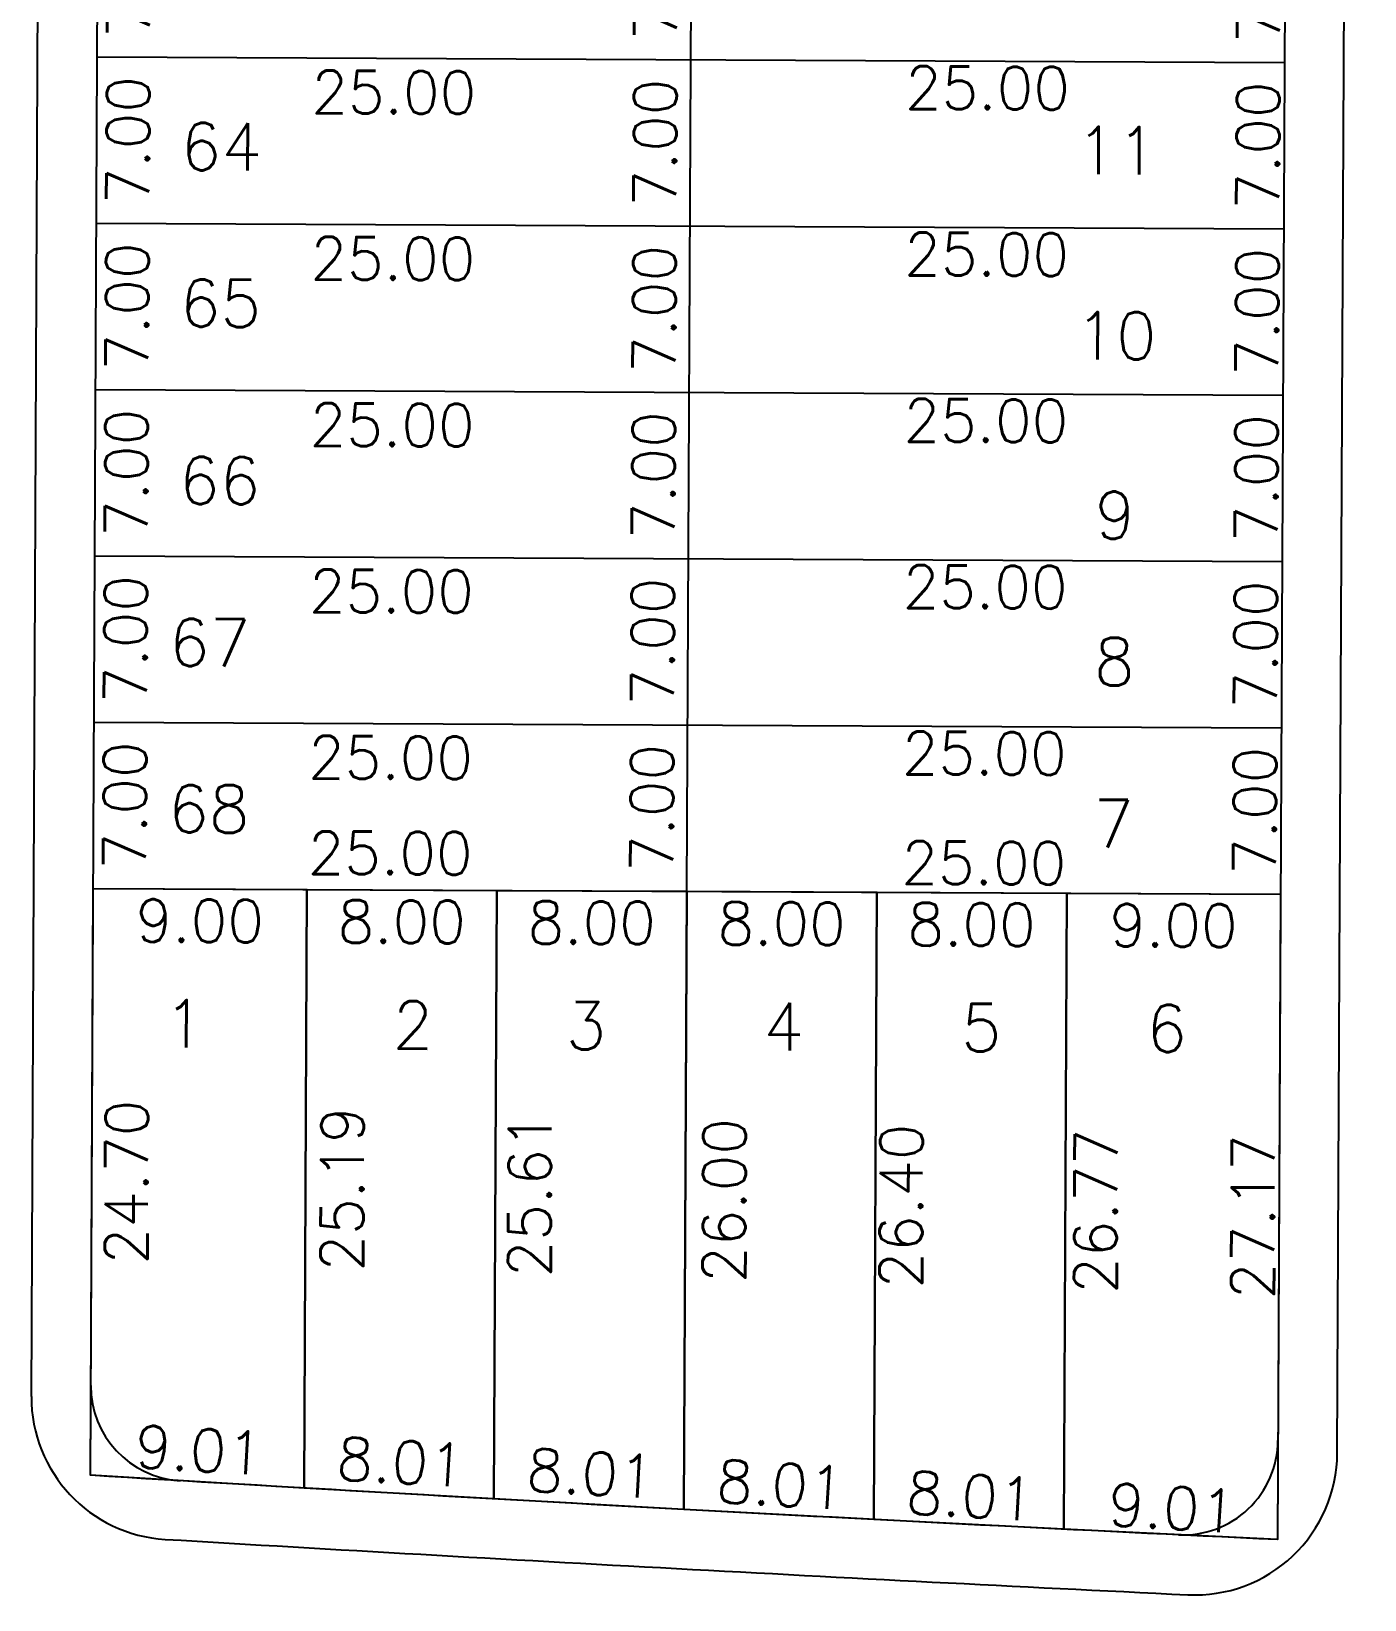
# Model space of a CAD drawing. Header units: millimetres. Extents: x -4430026 to 4783824, y 584 to 9593110.
# Drawn here: x 2677 to 2733.1, y 1701.4 to 1767.4 of the extents above; entities that cross this region are included whole.
import ezdxf
from ezdxf.enums import TextEntityAlignment as Align

# ---------------------------------------------------------------- set-up
doc = ezdxf.new("R2010")
doc.units = ezdxf.units.MM
for name, color, linetype in [('BOUNDARY LOTES', 2, 'Continuous'), ('Calçada', 1, 'Continuous'), ('Cota', 8, 'Continuous'), ('curvas', 4, 'Continuous'), ('Lotes', 2, 'Continuous'), ('Numero de lotes', 5, 'Continuous'), ('QUADRA', 4, 'Continuous')]:
    doc.layers.add(name, color=color, linetype=linetype)
doc.styles.add('arcad1', font='romans.shx')
doc.styles.add('ROMANS', font='romans.shx')
doc.dimstyles.get("Standard").update_dxf_attribs({"dimtxt": 0.18, "dimasz": 0.18, "dimexe": 0.18, "dimexo": 0.0625, "dimgap": 0.09, "dimtad": 0, "dimtih": 1, "dimtoh": 1, "dimdec": 4, "dimzin": 0, "dimdsep": 46, "dimtxsty": 'Standard', "dimcen": 0.09, "dimadec": 0, "dimazin": 0, "dimtfac": 1, "dimtdec": 4, "dimtofl": 0, "dimtmove": 0, "dimatfit": 3, "dimfxl": 1, "dimtolj": 1, "dimtzin": 0, "dimarcsym": 0})

# ---------------------------------------------------------------- blocks, each defined once
blk = doc.blocks.new('*D12632')
at = {"layer": 'DEFPOINTS', "color": 0}
for p in [(2679.605, 1731.324), (2688.605, 1731.282), (2688.582, 1726.343)]:
    blk.add_point(p, dxfattribs=at)
at = {"layer": 'Cota', "color": 41, "insert": (2684.099, 1729.964), "char_height": 1.8, "attachment_point": 5, "rotation": 359.72858, "style": 'ROMANS'}
blk.add_mtext('\\A1;9.00', dxfattribs=at)
blk = doc.blocks.new('*D12633')
at = {"layer": 'DEFPOINTS', "color": 0}
for p in [(2688.605, 1731.282), (2696.605, 1731.244), (2696.582, 1726.305)]:
    blk.add_point(p, dxfattribs=at)
at = {"layer": 'Cota', "color": 41, "insert": (2692.599, 1729.924), "char_height": 1.8, "attachment_point": 5, "rotation": 359.72858, "style": 'ROMANS'}
blk.add_mtext('\\A1;8.00', dxfattribs=at)
blk = doc.blocks.new('*D12634')
at = {"layer": 'DEFPOINTS', "color": 0}
for p in [(2696.605, 1731.244), (2704.605, 1731.206), (2704.582, 1726.267)]:
    blk.add_point(p, dxfattribs=at)
at = {"layer": 'Cota', "color": 41, "insert": (2700.599, 1729.886), "char_height": 1.8, "attachment_point": 5, "rotation": 359.72858, "style": 'ROMANS'}
blk.add_mtext('\\A1;8.00', dxfattribs=at)
blk = doc.blocks.new('*D12635')
at = {"layer": 'DEFPOINTS', "color": 0}
for p in [(2704.605, 1731.206), (2712.605, 1731.168), (2712.581, 1726.229)]:
    blk.add_point(p, dxfattribs=at)
at = {"layer": 'Cota', "color": 41, "insert": (2708.599, 1729.848), "char_height": 1.8, "attachment_point": 5, "rotation": 359.72858, "style": 'ROMANS'}
blk.add_mtext('\\A1;8.00', dxfattribs=at)
blk = doc.blocks.new('*D12636')
at = {"layer": 'DEFPOINTS', "color": 0}
for p in [(2712.605, 1731.168), (2720.605, 1731.13), (2720.581, 1726.191)]:
    blk.add_point(p, dxfattribs=at)
at = {"layer": 'Cota', "color": 41, "insert": (2716.598, 1729.81), "char_height": 1.8, "attachment_point": 5, "rotation": 359.72858, "style": 'ROMANS'}
blk.add_mtext('\\A1;8.00', dxfattribs=at)
blk = doc.blocks.new('*D12637')
at = {"layer": 'DEFPOINTS', "color": 0}
for p in [(2720.605, 1731.13), (2729.605, 1731.087), (2729.581, 1726.149)]:
    blk.add_point(p, dxfattribs=at)
at = {"layer": 'Cota', "color": 41, "insert": (2725.098, 1729.77), "char_height": 1.8, "attachment_point": 5, "rotation": 359.72858, "style": 'ROMANS'}
blk.add_mtext('\\A1;9.00', dxfattribs=at)
blk = doc.blocks.new('*D12638')
at = {"layer": 'DEFPOINTS', "color": 0}
for p in [(2679.488, 1706.629), (2688.486, 1706.094), (2688.351, 1703.836)]:
    blk.add_point(p, dxfattribs=at)
at = {"layer": 'Cota', "color": 41, "insert": (2684.067, 1707.698), "char_height": 1.8, "attachment_point": 5, "rotation": 356.59348, "style": 'ROMANS'}
blk.add_mtext('\\A1;9.01', dxfattribs=at)
blk = doc.blocks.new('*D12639')
at = {"layer": 'DEFPOINTS', "color": 0}
for p in [(2688.486, 1706.094), (2696.484, 1705.636), (2696.348, 1703.36)]:
    blk.add_point(p, dxfattribs=at)
at = {"layer": 'Cota', "color": 41, "insert": (2692.564, 1707.192), "char_height": 1.8, "attachment_point": 5, "rotation": 356.59348, "style": 'ROMANS'}
blk.add_mtext('\\A1;8.01', dxfattribs=at)
blk = doc.blocks.new('*D12640')
at = {"layer": 'DEFPOINTS', "color": 0}
for p in [(2696.484, 1705.636), (2704.482, 1705.194), (2704.344, 1702.884)]:
    blk.add_point(p, dxfattribs=at)
at = {"layer": 'Cota', "color": 41, "insert": (2700.56, 1706.716), "char_height": 1.8, "attachment_point": 5, "rotation": 356.59348, "style": 'ROMANS'}
blk.add_mtext('\\A1;8.01', dxfattribs=at)
blk = doc.blocks.new('*D12641')
at = {"layer": 'DEFPOINTS', "color": 0}
for p in [(2704.482, 1705.194), (2712.48, 1704.769), (2712.339, 1702.409)]:
    blk.add_point(p, dxfattribs=at)
at = {"layer": 'Cota', "color": 41, "insert": (2708.556, 1706.24), "char_height": 1.8, "attachment_point": 5, "rotation": 356.59348, "style": 'ROMANS'}
blk.add_mtext('\\A1;8.01', dxfattribs=at)
blk = doc.blocks.new('*D12642')
at = {"layer": 'DEFPOINTS', "color": 0}
for p in [(2712.48, 1704.769), (2720.478, 1704.361), (2720.333, 1701.933)]:
    blk.add_point(p, dxfattribs=at)
at = {"layer": 'Cota', "color": 41, "insert": (2716.55, 1705.764), "char_height": 1.8, "attachment_point": 5, "rotation": 356.59348, "style": 'ROMANS'}
blk.add_mtext('\\A1;8.01', dxfattribs=at)
blk = doc.blocks.new('*D12643')
at = {"layer": 'DEFPOINTS', "color": 0}
for p in [(2720.478, 1704.361), (2729.476, 1703.923), (2729.326, 1701.397)]:
    blk.add_point(p, dxfattribs=at)
at = {"layer": 'Cota', "color": 41, "insert": (2725.043, 1705.259), "char_height": 1.8, "attachment_point": 5, "rotation": 356.59348, "style": 'ROMANS'}
blk.add_mtext('\\A1;9.01', dxfattribs=at)
blk = doc.blocks.new('*D12644')
at = {"layer": 'DEFPOINTS', "color": 0}
for p in [(2679.605, 1731.324), (2684.665, 1731.3), (2679.488, 1706.629)]:
    blk.add_point(p, dxfattribs=at)
at = {"layer": 'Cota', "color": 41, "insert": (2681.007, 1718.97), "char_height": 1.8, "attachment_point": 5, "rotation": 89.72858, "style": 'ROMANS'}
blk.add_mtext('\\A1;24.70', dxfattribs=at)
blk = doc.blocks.new('*D12645')
at = {"layer": 'DEFPOINTS', "color": 0}
for p in [(2688.605, 1731.282), (2688.486, 1706.094), (2693.633, 1706.069)]:
    blk.add_point(p, dxfattribs=at)
at = {"layer": 'Cota', "color": 41, "insert": (2690.093, 1718.68), "char_height": 1.8, "attachment_point": 5, "rotation": 89.72858, "style": 'ROMANS'}
blk.add_mtext('\\A1;25.19', dxfattribs=at)
blk = doc.blocks.new('*D12646')
at = {"layer": 'DEFPOINTS', "color": 0}
for p in [(2696.605, 1731.244), (2696.484, 1705.636), (2701.527, 1705.612)]:
    blk.add_point(p, dxfattribs=at)
at = {"layer": 'Cota', "color": 41, "insert": (2697.988, 1718.433), "char_height": 1.8, "attachment_point": 5, "rotation": 89.72858, "style": 'ROMANS'}
blk.add_mtext('\\A1;25.61', dxfattribs=at)
blk = doc.blocks.new('*D12647')
at = {"layer": 'DEFPOINTS', "color": 0}
for p in [(2704.405, 1731.207), (2709.842, 1731.181), (2704.281, 1705.205)]:
    blk.add_point(p, dxfattribs=at)
at = {"layer": 'Cota', "color": 41, "insert": (2706.18, 1718.197), "char_height": 1.8, "attachment_point": 5, "rotation": 89.72858, "style": 'ROMANS'}
blk.add_mtext('\\A1;26.00', dxfattribs=at)
blk = doc.blocks.new('*D12648')
at = {"layer": 'DEFPOINTS', "color": 0}
for p in [(2712.605, 1731.168), (2712.48, 1704.769), (2717.166, 1704.747)]:
    blk.add_point(p, dxfattribs=at)
at = {"layer": 'Cota', "color": 41, "insert": (2713.628, 1717.963), "char_height": 1.8, "attachment_point": 5, "rotation": 89.72858, "style": 'ROMANS'}
blk.add_mtext('\\A1;26.40', dxfattribs=at)
blk = doc.blocks.new('*D12649')
at = {"layer": 'DEFPOINTS', "color": 0}
for p in [(2720.605, 1731.13), (2720.478, 1704.361), (2725.357, 1704.338)]:
    blk.add_point(p, dxfattribs=at)
at = {"layer": 'Cota', "color": 41, "insert": (2721.821, 1717.74), "char_height": 1.8, "attachment_point": 5, "rotation": 89.72858, "style": 'ROMANS'}
blk.add_mtext('\\A1;26.77', dxfattribs=at)
blk = doc.blocks.new('*D12650')
at = {"layer": 'DEFPOINTS', "color": 0}
for p in [(2729.605, 1731.087), (2729.476, 1703.923), (2731.976, 1703.911)]:
    blk.add_point(p, dxfattribs=at)
at = {"layer": 'Cota', "color": 41, "insert": (2728.44, 1717.51), "char_height": 1.8, "attachment_point": 5, "rotation": 89.72858, "style": 'ROMANS'}
blk.add_mtext('\\A1;27.17', dxfattribs=at)
blk = doc.blocks.new('*D12652')
at = {"layer": 'DEFPOINTS', "color": 0}
for p in [(2679.638, 1738.324), (2704.638, 1738.206), (2704.614, 1733.175)]:
    blk.add_point(p, dxfattribs=at)
at = {"layer": 'Cota', "color": 41, "insert": (2692.131, 1736.834), "char_height": 1.8, "attachment_point": 5, "rotation": 359.72858, "style": 'ROMANS'}
blk.add_mtext('\\A1;25.00', dxfattribs=at)
blk = doc.blocks.new('*D12653')
at = {"layer": 'DEFPOINTS', "color": 0}
for p in [(2704.638, 1738.206), (2729.638, 1738.087), (2704.616, 1733.473)]:
    blk.add_point(p, dxfattribs=at)
at = {"layer": 'Cota', "color": 41, "insert": (2717.133, 1737.014), "char_height": 1.8, "attachment_point": 5, "rotation": 359.72858, "style": 'ROMANS'}
blk.add_mtext('\\A1;25.00', dxfattribs=at)
blk = doc.blocks.new('*D12654')
at = {"layer": 'DEFPOINTS', "color": 0}
for p in [(2679.605, 1731.324), (2704.605, 1731.206), (2679.595, 1729.275)]:
    blk.add_point(p, dxfattribs=at)
at = {"layer": 'Cota', "color": 41, "insert": (2692.112, 1732.816), "char_height": 1.8, "attachment_point": 5, "rotation": 359.72858, "style": 'ROMANS'}
blk.add_mtext('\\A1;25.00', dxfattribs=at)
blk = doc.blocks.new('*D12655')
at = {"layer": 'DEFPOINTS', "color": 0}
for p in [(2704.605, 1731.206), (2729.605, 1731.087), (2729.594, 1728.74)]:
    blk.add_point(p, dxfattribs=at)
at = {"layer": 'Cota', "color": 41, "insert": (2717.111, 1732.399), "char_height": 1.8, "attachment_point": 5, "rotation": 359.72858, "style": 'ROMANS'}
blk.add_mtext('\\A1;25.00', dxfattribs=at)
blk = doc.blocks.new('*D12656')
at = {"layer": 'DEFPOINTS', "color": 0}
for p in [(2679.638, 1738.324), (2684.555, 1738.301), (2679.605, 1731.324)]:
    blk.add_point(p, dxfattribs=at)
at = {"layer": 'Cota', "color": 41, "insert": (2680.938, 1734.818), "char_height": 1.8, "attachment_point": 5, "rotation": 89.72858, "style": 'ROMANS'}
blk.add_mtext('\\A1;7.00', dxfattribs=at)
blk = doc.blocks.new('*D12657')
at = {"layer": 'DEFPOINTS', "color": 0}
for p in [(2700.942, 1738.223), (2700.909, 1731.223), (2706.719, 1731.196)]:
    blk.add_point(p, dxfattribs=at)
at = {"layer": 'Cota', "color": 41, "insert": (2703.135, 1734.713), "char_height": 1.8, "attachment_point": 5, "rotation": 89.72858, "style": 'ROMANS'}
blk.add_mtext('\\A1;7.00', dxfattribs=at)
blk = doc.blocks.new('*D12658')
at = {"layer": 'DEFPOINTS', "color": 0}
for p in [(2727.311, 1738.098), (2727.277, 1731.098), (2732.105, 1731.075)]:
    blk.add_point(p, dxfattribs=at)
at = {"layer": 'Cota', "color": 41, "insert": (2728.521, 1734.592), "char_height": 1.8, "attachment_point": 5, "rotation": 89.72858, "style": 'ROMANS'}
blk.add_mtext('\\A1;7.00', dxfattribs=at)
blk = doc.blocks.new('*D12659')
at = {"layer": 'DEFPOINTS', "color": 0}
for p in [(2679.672, 1745.324), (2704.671, 1745.206), (2704.647, 1740.175)]:
    blk.add_point(p, dxfattribs=at)
at = {"layer": 'Cota', "color": 41, "insert": (2692.165, 1743.834), "char_height": 1.8, "attachment_point": 5, "rotation": 359.72858, "style": 'ROMANS'}
blk.add_mtext('\\A1;25.00', dxfattribs=at)
blk = doc.blocks.new('*D12660')
at = {"layer": 'DEFPOINTS', "color": 0}
for p in [(2704.671, 1745.206), (2729.671, 1745.087), (2704.649, 1740.473)]:
    blk.add_point(p, dxfattribs=at)
at = {"layer": 'Cota', "color": 41, "insert": (2717.166, 1744.014), "char_height": 1.8, "attachment_point": 5, "rotation": 359.72858, "style": 'ROMANS'}
blk.add_mtext('\\A1;25.00', dxfattribs=at)
blk = doc.blocks.new('*D12661')
at = {"layer": 'DEFPOINTS', "color": 0}
for p in [(2679.672, 1745.324), (2684.588, 1745.301), (2679.638, 1738.324)]:
    blk.add_point(p, dxfattribs=at)
at = {"layer": 'Cota', "color": 41, "insert": (2680.971, 1741.818), "char_height": 1.8, "attachment_point": 5, "rotation": 89.72858, "style": 'ROMANS'}
blk.add_mtext('\\A1;7.00', dxfattribs=at)
blk = doc.blocks.new('*D12662')
at = {"layer": 'DEFPOINTS', "color": 0}
for p in [(2700.975, 1745.223), (2700.942, 1738.223), (2706.752, 1738.196)]:
    blk.add_point(p, dxfattribs=at)
at = {"layer": 'Cota', "color": 41, "insert": (2703.169, 1741.713), "char_height": 1.8, "attachment_point": 5, "rotation": 89.72858, "style": 'ROMANS'}
blk.add_mtext('\\A1;7.00', dxfattribs=at)
blk = doc.blocks.new('*D12663')
at = {"layer": 'DEFPOINTS', "color": 0}
for p in [(2727.344, 1745.098), (2727.311, 1738.098), (2732.138, 1738.075)]:
    blk.add_point(p, dxfattribs=at)
at = {"layer": 'Cota', "color": 41, "insert": (2728.554, 1741.592), "char_height": 1.8, "attachment_point": 5, "rotation": 89.72858, "style": 'ROMANS'}
blk.add_mtext('\\A1;7.00', dxfattribs=at)
blk = doc.blocks.new('*D12664')
at = {"layer": 'DEFPOINTS', "color": 0}
for p in [(2679.705, 1752.324), (2704.704, 1752.206), (2704.681, 1747.175)]:
    blk.add_point(p, dxfattribs=at)
at = {"layer": 'Cota', "color": 41, "insert": (2692.198, 1750.834), "char_height": 1.8, "attachment_point": 5, "rotation": 359.72858, "style": 'ROMANS'}
blk.add_mtext('\\A1;25.00', dxfattribs=at)
blk = doc.blocks.new('*D12665')
at = {"layer": 'DEFPOINTS', "color": 0}
for p in [(2704.704, 1752.206), (2729.704, 1752.087), (2704.682, 1747.473)]:
    blk.add_point(p, dxfattribs=at)
at = {"layer": 'Cota', "color": 41, "insert": (2717.199, 1751.013), "char_height": 1.8, "attachment_point": 5, "rotation": 359.72858, "style": 'ROMANS'}
blk.add_mtext('\\A1;25.00', dxfattribs=at)
blk = doc.blocks.new('*D12666')
at = {"layer": 'DEFPOINTS', "color": 0}
for p in [(2679.705, 1752.324), (2684.621, 1752.301), (2679.672, 1745.324)]:
    blk.add_point(p, dxfattribs=at)
at = {"layer": 'Cota', "color": 41, "insert": (2681.005, 1748.818), "char_height": 1.8, "attachment_point": 5, "rotation": 89.72858, "style": 'ROMANS'}
blk.add_mtext('\\A1;7.00', dxfattribs=at)
blk = doc.blocks.new('*D12667')
at = {"layer": 'DEFPOINTS', "color": 0}
for p in [(2701.008, 1752.223), (2700.975, 1745.223), (2706.785, 1745.196)]:
    blk.add_point(p, dxfattribs=at)
at = {"layer": 'Cota', "color": 41, "insert": (2703.202, 1748.713), "char_height": 1.8, "attachment_point": 5, "rotation": 89.72858, "style": 'ROMANS'}
blk.add_mtext('\\A1;7.00', dxfattribs=at)
blk = doc.blocks.new('*D12668')
at = {"layer": 'DEFPOINTS', "color": 0}
for p in [(2727.377, 1752.098), (2727.344, 1745.098), (2732.171, 1745.075)]:
    blk.add_point(p, dxfattribs=at)
at = {"layer": 'Cota', "color": 41, "insert": (2728.588, 1748.592), "char_height": 1.8, "attachment_point": 5, "rotation": 89.72858, "style": 'ROMANS'}
blk.add_mtext('\\A1;7.00', dxfattribs=at)
blk = doc.blocks.new('*D12669')
at = {"layer": 'DEFPOINTS', "color": 0}
for p in [(2679.738, 1759.324), (2704.738, 1759.205), (2704.714, 1754.175)]:
    blk.add_point(p, dxfattribs=at)
at = {"layer": 'Cota', "color": 41, "insert": (2692.231, 1757.834), "char_height": 1.8, "attachment_point": 5, "rotation": 359.72858, "style": 'ROMANS'}
blk.add_mtext('\\A1;25.00', dxfattribs=at)
blk = doc.blocks.new('*D12670')
at = {"layer": 'DEFPOINTS', "color": 0}
for p in [(2704.738, 1759.205), (2729.737, 1759.087), (2704.715, 1754.473)]:
    blk.add_point(p, dxfattribs=at)
at = {"layer": 'Cota', "color": 41, "insert": (2717.232, 1758.013), "char_height": 1.8, "attachment_point": 5, "rotation": 359.72858, "style": 'ROMANS'}
blk.add_mtext('\\A1;25.00', dxfattribs=at)
blk = doc.blocks.new('*D12671')
at = {"layer": 'DEFPOINTS', "color": 0}
for p in [(2679.738, 1759.324), (2684.654, 1759.301), (2679.705, 1752.324)]:
    blk.add_point(p, dxfattribs=at)
at = {"layer": 'Cota', "color": 41, "insert": (2681.038, 1755.818), "char_height": 1.8, "attachment_point": 5, "rotation": 89.72858, "style": 'ROMANS'}
blk.add_mtext('\\A1;7.00', dxfattribs=at)
blk = doc.blocks.new('*D12672')
at = {"layer": 'DEFPOINTS', "color": 0}
for p in [(2701.041, 1759.223), (2701.008, 1752.223), (2706.818, 1752.195)]:
    blk.add_point(p, dxfattribs=at)
at = {"layer": 'Cota', "color": 41, "insert": (2703.235, 1755.713), "char_height": 1.8, "attachment_point": 5, "rotation": 89.72858, "style": 'ROMANS'}
blk.add_mtext('\\A1;7.00', dxfattribs=at)
blk = doc.blocks.new('*D12673')
at = {"layer": 'DEFPOINTS', "color": 0}
for p in [(2727.41, 1759.098), (2727.377, 1752.098), (2732.204, 1752.075)]:
    blk.add_point(p, dxfattribs=at)
at = {"layer": 'Cota', "color": 41, "insert": (2728.621, 1755.592), "char_height": 1.8, "attachment_point": 5, "rotation": 89.72858, "style": 'ROMANS'}
blk.add_mtext('\\A1;7.00', dxfattribs=at)
blk = doc.blocks.new('*D12674')
at = {"layer": 'DEFPOINTS', "color": 0}
for p in [(2679.771, 1766.324), (2704.771, 1766.205), (2704.747, 1761.175)]:
    blk.add_point(p, dxfattribs=at)
at = {"layer": 'Cota', "color": 41, "insert": (2692.264, 1764.834), "char_height": 1.8, "attachment_point": 5, "rotation": 359.72858, "style": 'ROMANS'}
blk.add_mtext('\\A1;25.00', dxfattribs=at)
blk = doc.blocks.new('*D12675')
at = {"layer": 'DEFPOINTS', "color": 0}
for p in [(2704.771, 1766.205), (2729.77, 1766.087), (2704.748, 1761.473)]:
    blk.add_point(p, dxfattribs=at)
at = {"layer": 'Cota', "color": 41, "insert": (2717.265, 1765.013), "char_height": 1.8, "attachment_point": 5, "rotation": 359.72858, "style": 'ROMANS'}
blk.add_mtext('\\A1;25.00', dxfattribs=at)
blk = doc.blocks.new('*D12676')
at = {"layer": 'DEFPOINTS', "color": 0}
for p in [(2679.771, 1766.324), (2684.687, 1766.3), (2679.738, 1759.324)]:
    blk.add_point(p, dxfattribs=at)
at = {"layer": 'Cota', "color": 41, "insert": (2681.071, 1762.818), "char_height": 1.8, "attachment_point": 5, "rotation": 89.72858, "style": 'ROMANS'}
blk.add_mtext('\\A1;7.00', dxfattribs=at)
blk = doc.blocks.new('*D12677')
at = {"layer": 'DEFPOINTS', "color": 0}
for p in [(2701.075, 1766.223), (2701.041, 1759.223), (2706.852, 1759.195)]:
    blk.add_point(p, dxfattribs=at)
at = {"layer": 'Cota', "color": 41, "insert": (2703.268, 1762.712), "char_height": 1.8, "attachment_point": 5, "rotation": 89.72858, "style": 'ROMANS'}
blk.add_mtext('\\A1;7.00', dxfattribs=at)
blk = doc.blocks.new('*D12678')
at = {"layer": 'DEFPOINTS', "color": 0}
for p in [(2727.443, 1766.098), (2727.41, 1759.098), (2732.237, 1759.075)]:
    blk.add_point(p, dxfattribs=at)
at = {"layer": 'Cota', "color": 41, "insert": (2728.654, 1762.592), "char_height": 1.8, "attachment_point": 5, "rotation": 89.72858, "style": 'ROMANS'}
blk.add_mtext('\\A1;7.00', dxfattribs=at)
blk = doc.blocks.new('*D12681')
at = {"layer": 'DEFPOINTS', "color": 0}
for p in [(2679.804, 1773.324), (2684.721, 1773.3), (2679.771, 1766.324)]:
    blk.add_point(p, dxfattribs=at)
at = {"layer": 'Cota', "color": 41, "insert": (2681.104, 1769.817), "char_height": 1.8, "attachment_point": 5, "rotation": 89.72858, "style": 'ROMANS'}
blk.add_mtext('\\A1;7.00', dxfattribs=at)
blk = doc.blocks.new('*D12682')
at = {"layer": 'DEFPOINTS', "color": 0}
for p in [(2701.108, 1773.223), (2701.075, 1766.223), (2706.885, 1766.195)]:
    blk.add_point(p, dxfattribs=at)
at = {"layer": 'Cota', "color": 41, "insert": (2703.301, 1769.712), "char_height": 1.8, "attachment_point": 5, "rotation": 89.72858, "style": 'ROMANS'}
blk.add_mtext('\\A1;7.00', dxfattribs=at)
blk = doc.blocks.new('*D12683')
at = {"layer": 'DEFPOINTS', "color": 0}
for p in [(2727.476, 1773.098), (2727.443, 1766.098), (2732.27, 1766.075)]:
    blk.add_point(p, dxfattribs=at)
at = {"layer": 'Cota', "color": 41, "insert": (2728.687, 1769.592), "char_height": 1.8, "attachment_point": 5, "rotation": 89.72858, "style": 'ROMANS'}
blk.add_mtext('\\A1;7.00', dxfattribs=at)

msp = doc.modelspace()

# ---------------------------------------------------------------- linework, layer by layer
at = {"layer": 'BOUNDARY LOTES', "elevation": 2.439}
for points in [[(2679.488, 1706.629), (2679.605, 1731.324), (2688.605, 1731.282), (2688.486, 1706.094), (2679.488, 1706.629)], [(2688.486, 1706.094), (2688.605, 1731.282), (2696.605, 1731.244), (2696.484, 1705.636), (2688.486, 1706.094)], [(2696.484, 1705.636), (2696.605, 1731.244), (2704.605, 1731.206), (2704.478, 1705.194), (2696.484, 1705.636)], [(2704.482, 1705.194), (2704.605, 1731.206), (2712.605, 1731.168), (2712.48, 1704.769), (2704.478, 1705.194)], [(2712.48, 1704.769), (2712.605, 1731.168), (2720.605, 1731.13), (2720.478, 1704.361), (2712.48, 1704.769)], [(2720.478, 1704.361), (2720.605, 1731.13), (2729.605, 1731.087), (2729.476, 1703.923), (2720.478, 1704.361)]]:
    msp.add_lwpolyline(points, dxfattribs=at)
at = {"layer": 'Calçada'}
for p, q in [((2731.993, 1707.566, 2.439), (2733.147, 1951.038, 2.439)), ((2677.004, 1709.952, 2.439), (2678.143, 1950.323, 2.439)), ((2683.676, 1703.873, 2.439), (2683.676, 1703.873, 2.439))]:
    msp.add_line(p, q, dxfattribs=at)
for centre, radius, start, end in [((2683.004, 1709.924, 2.439), 6, 179.72858, 266.57562), ((2725.993, 1707.594, 2.439), 6, 267.22029, 359.72858), ((2911.555, 5529.424, 2.439), 3832.332, 266.575617, 267.220292)]:
    msp.add_arc(centre, radius, start, end, dxfattribs=at)
at = {"layer": 'curvas'}
for centre, start, end in [((2683.506, 1710.395, 2.439), 179.72858, 266.5827), ((2725.496, 1708.119, 2.439), 267.21247, 359.72858)]:
    msp.add_arc(centre, 4, start, end, dxfattribs=at)
at = {"layer": 'Lotes'}
for p, q in [((2704.482, 1705.194, 2.439), (2705.661, 1954.181, 2.439)), ((2679.771, 1766.324, 2.439), (2729.77, 1766.087, 2.439)), ((2679.738, 1759.324, 2.439), (2729.737, 1759.087, 2.439)), ((2679.705, 1752.324, 2.439), (2729.704, 1752.087, 2.439)), ((2679.672, 1745.324, 2.439), (2729.671, 1745.087, 2.439)), ((2679.672, 1745.324, 2.439), (2729.671, 1745.087, 2.439)), ((2679.638, 1738.324, 2.439), (2729.638, 1738.087, 2.439)), ((2679.638, 1738.324, 2.439), (2729.638, 1738.087, 2.439)), ((2679.605, 1731.324, 2.439), (2729.605, 1731.087, 2.439)), ((2679.605, 1731.324, 2.439), (2729.605, 1731.087, 2.439)), ((2688.486, 1706.094, 2.439), (2688.605, 1731.282, 2.439)), ((2696.484, 1705.636, 2.439), (2696.605, 1731.244, 2.439)), ((2712.48, 1704.769, 2.439), (2712.605, 1731.168, 2.439)), ((2720.478, 1704.361, 2.439), (2720.605, 1731.13, 2.439))]:
    msp.add_line(p, q, dxfattribs=at)
at = {"layer": 'QUADRA'}
msp.add_line((2683.824, 1706.369, 2.439), (2683.824, 1706.369, 2.439), dxfattribs=at)
at = {"layer": 'QUADRA', "elevation": 2.439}
msp.add_lwpolyline([(2680.659, 1953.732), (2730.664, 1954.63), (2729.476, 1703.923, -0.003268), (2679.488, 1706.629), (2680.659, 1953.732)], format="xyb", close=True, dxfattribs=at)

# ---------------------------------------------------------------- texts
at = {"layer": 'Numero de lotes', "style": 'arcad1'}
for s, p in [('64', (2685.002, 1762.544, 2.439)), ('11', (2722.71, 1762.377, 2.439)), ('65', (2684.971, 1755.953, 2.439)), ('10', (2722.673, 1754.588, 2.439)), ('66', (2684.936, 1748.489, 2.439)), ('9', (2722.637, 1747.036, 2.439)), ('67', (2684.511, 1741.672, 2.439)), ('8', (2722.608, 1740.87, 2.439)), ('68', (2684.478, 1734.672, 2.439)), ('7', (2722.575, 1734.055, 2.439)), ('1', (2683.448, 1725.628, 2.439)), ('2', (2693.074, 1725.582, 2.439)), ('3', (2700.359, 1725.548, 2.439)), ('4', (2708.685, 1725.508, 2.439)), ('5', (2717.009, 1725.469, 2.439)), ('6', (2724.814, 1725.432, 2.439))]:
    msp.add_text(s, height=2, rotation=359.72858, dxfattribs=at).set_placement(p, align=Align.MIDDLE_CENTER)

# ---------------------------------------------------------------- dimensions: what is measured, and where the dimension line sits
at = {"layer": 'Cota'}
for p1, p2, distance, picture, middle in [((2679.771, 1766.324, 2.439), (2679.804, 1773.324, 2.439), -4.916, '*D12681', (2681.104, 1769.817, 2.439)), ((2701.108, 1773.223, 2.439), (2701.075, 1766.223, 2.439), 5.81, '*D12682', (2703.301, 1769.712, 2.439)), ((2727.476, 1773.098, 2.439), (2727.443, 1766.098, 2.439), 4.827, '*D12683', (2728.687, 1769.592, 2.439)), ((2679.738, 1759.324, 2.439), (2679.771, 1766.324, 2.439), -4.916, '*D12676', (2681.071, 1762.818, 2.439)), ((2679.771, 1766.324, 2.439), (2704.771, 1766.205, 2.439), -5.031, '*D12674', (2692.264, 1764.834, 2.439)), ((2701.075, 1766.223, 2.439), (2701.041, 1759.223, 2.439), 5.81, '*D12677', (2703.268, 1762.712, 2.439)), ((2729.77, 1766.087, 2.439), (2704.771, 1766.205, 2.439), 4.733, '*D12675', (2717.265, 1765.013, 2.439)), ((2727.443, 1766.098, 2.439), (2727.41, 1759.098, 2.439), 4.827, '*D12678', (2728.654, 1762.592, 2.439)), ((2679.705, 1752.324, 2.439), (2679.738, 1759.324, 2.439), -4.916, '*D12671', (2681.038, 1755.818, 2.439)), ((2679.738, 1759.324, 2.439), (2704.738, 1759.205, 2.439), -5.031, '*D12669', (2692.231, 1757.834, 2.439)), ((2701.041, 1759.223, 2.439), (2701.008, 1752.223, 2.439), 5.81, '*D12672', (2703.235, 1755.713, 2.439)), ((2729.737, 1759.087, 2.439), (2704.738, 1759.205, 2.439), 4.733, '*D12670', (2717.232, 1758.013, 2.439)), ((2727.41, 1759.098, 2.439), (2727.377, 1752.098, 2.439), 4.827, '*D12673', (2728.621, 1755.592, 2.439)), ((2679.672, 1745.324, 2.439), (2679.705, 1752.324, 2.439), -4.916, '*D12666', (2681.005, 1748.818, 2.439)), ((2679.705, 1752.324, 2.439), (2704.704, 1752.206, 2.439), -5.031, '*D12664', (2692.198, 1750.834, 2.439)), ((2701.008, 1752.223, 2.439), (2700.975, 1745.223, 2.439), 5.81, '*D12667', (2703.202, 1748.713, 2.439)), ((2729.704, 1752.087, 2.439), (2704.704, 1752.206, 2.439), 4.733, '*D12665', (2717.199, 1751.013, 2.439)), ((2727.377, 1752.098, 2.439), (2727.344, 1745.098, 2.439), 4.827, '*D12668', (2728.588, 1748.592, 2.439)), ((2679.638, 1738.324, 2.439), (2679.672, 1745.324, 2.439), -4.916, '*D12661', (2680.971, 1741.818, 2.439)), ((2679.672, 1745.324, 2.439), (2704.671, 1745.206, 2.439), -5.031, '*D12659', (2692.165, 1743.834, 2.439)), ((2700.975, 1745.223, 2.439), (2700.942, 1738.223, 2.439), 5.81, '*D12662', (2703.169, 1741.713, 2.439)), ((2729.671, 1745.087, 2.439), (2704.671, 1745.206, 2.439), 4.733, '*D12660', (2717.166, 1744.014, 2.439)), ((2727.344, 1745.098, 2.439), (2727.311, 1738.098, 2.439), 4.827, '*D12663', (2728.554, 1741.592, 2.439)), ((2679.605, 1731.324, 2.439), (2679.638, 1738.324, 2.439), -4.916, '*D12656', (2680.938, 1734.818, 2.439)), ((2679.638, 1738.324, 2.439), (2704.638, 1738.206, 2.439), -5.031, '*D12652', (2692.131, 1736.834, 2.439)), ((2700.942, 1738.223, 2.439), (2700.909, 1731.223, 2.439), 5.81, '*D12657', (2703.135, 1734.713, 2.439)), ((2729.638, 1738.087, 2.439), (2704.638, 1738.206, 2.439), 4.733, '*D12653', (2717.133, 1737.014, 2.439)), ((2727.311, 1738.098, 2.439), (2727.277, 1731.098, 2.439), 4.827, '*D12658', (2728.521, 1734.592, 2.439)), ((2704.605, 1731.206, 2.439), (2679.605, 1731.324, 2.439), 2.049, '*D12654', (2692.112, 1732.816, 2.439)), ((2704.605, 1731.206, 2.439), (2729.605, 1731.087, 2.439), -2.347, '*D12655', (2717.111, 1732.399, 2.439)), ((2679.488, 1706.629, 2.439), (2679.605, 1731.324, 2.439), -5.06, '*D12644', (2681.007, 1718.97, 2.439)), ((2679.605, 1731.324, 2.439), (2688.605, 1731.282, 2.439), -4.939, '*D12632', (2684.099, 1729.964, 2.439)), ((2688.605, 1731.282, 2.439), (2688.486, 1706.094, 2.439), 5.148, '*D12645', (2690.093, 1718.68, 2.439)), ((2696.605, 1731.244, 2.439), (2696.484, 1705.636, 2.439), 5.043, '*D12646', (2697.988, 1718.433, 2.439)), ((2704.281, 1705.205, 2.439), (2704.405, 1731.207, 2.439), -5.437, '*D12647', (2706.18, 1718.197, 2.439)), ((2712.605, 1731.168, 2.439), (2712.48, 1704.769, 2.439), 4.686, '*D12648', (2713.628, 1717.963, 2.439)), ((2720.605, 1731.13, 2.439), (2720.478, 1704.361, 2.439), 4.88, '*D12649', (2721.821, 1717.74, 2.439)), ((2729.6046, 1731.0873, 2.4392), (2729.476, 1703.9226, 2.4392), 2.5, '*D12650', (2728.4403, 1717.5102, 2.4392)), ((2679.488, 1706.629, 2.439), (2688.486, 1706.094, 2.439), -2.261, '*D12638', (2684.067, 1707.698, 2.439))]:
    dim = msp.add_aligned_dim(p1=p1, p2=p2, distance=distance, dimstyle='Standard', override={"dimtxt": 1.8, "dimexo": 0.063, "dimgap": 0, "dimtih": 0, "dimtoh": 0, "dimdec": 2, "dimzin": 4, "dimtxsty": 'ROMANS', "dimse1": 1, "dimse2": 1, "dimsd1": 1, "dimsd2": 1, "dimclrt": 41, "dimtfac": 1.2, "dimtdec": 2, "dimtix": 1, "dimtofl": 1, "dimtmove": 2, "dimfxl": 0.18, "dimfxlon": 1, "dimtvp": 2, "dimtzin": 4}, dxfattribs=at)
    dim.commit()
    dim.dimension.update_dxf_attribs({"geometry": picture, "text_midpoint": middle})
for base, p1, p2, angle, picture, middle in [((2696.582, 1726.305, 2.439), (2688.605, 1731.282, 2.439), (2696.605, 1731.244, 2.439), 179.72858, '*D12633', (2692.599, 1729.924, 2.439)), ((2704.582, 1726.267, 2.439), (2696.605, 1731.244, 2.439), (2704.605, 1731.206, 2.439), 179.72858, '*D12634', (2700.599, 1729.886, 2.439)), ((2712.581, 1726.229, 2.439), (2704.605, 1731.206, 2.439), (2712.605, 1731.168, 2.439), 179.72858, '*D12635', (2708.599, 1729.848, 2.439)), ((2720.581, 1726.191, 2.439), (2712.605, 1731.168, 2.439), (2720.605, 1731.13, 2.439), 179.72858, '*D12636', (2716.598, 1729.81, 2.439)), ((2729.581, 1726.149, 2.439), (2720.605, 1731.13, 2.439), (2729.605, 1731.087, 2.439), 179.72858, '*D12637', (2725.098, 1729.77, 2.439)), ((2696.348, 1703.36, 2.439), (2688.486, 1706.094, 2.439), (2696.484, 1705.636, 2.439), 176.59348, '*D12639', (2692.564, 1707.192, 2.439)), ((2704.344, 1702.884, 2.439), (2696.484, 1705.636, 2.439), (2704.482, 1705.194, 2.439), 176.59348, '*D12640', (2700.56, 1706.716, 2.439)), ((2712.339, 1702.409, 2.439), (2704.482, 1705.194, 2.439), (2712.48, 1704.769, 2.439), 176.59348, '*D12641', (2708.556, 1706.24, 2.439)), ((2720.333, 1701.933, 2.439), (2712.48, 1704.769, 2.439), (2720.478, 1704.361, 2.439), 176.59348, '*D12642', (2716.55, 1705.764, 2.439)), ((2729.326, 1701.397, 2.439), (2720.478, 1704.361, 2.439), (2729.476, 1703.923, 2.439), 176.59348, '*D12643', (2725.043, 1705.259, 2.439))]:
    dim = msp.add_linear_dim(base=base, p1=p1, p2=p2, angle=angle, dimstyle='Standard', override={"dimtxt": 1.8, "dimexo": 0.063, "dimgap": 0, "dimtih": 0, "dimtoh": 0, "dimdec": 2, "dimzin": 4, "dimtxsty": 'ROMANS', "dimse1": 1, "dimse2": 1, "dimsd1": 1, "dimsd2": 1, "dimclrt": 41, "dimtfac": 1.2, "dimtdec": 2, "dimtix": 1, "dimtofl": 1, "dimtmove": 2, "dimfxl": 0.18, "dimfxlon": 1, "dimtvp": 2, "dimtzin": 4}, dxfattribs=at)
    dim.commit()
    dim.dimension.update_dxf_attribs({"geometry": picture, "text_midpoint": middle})

doc.saveas('drawing.dxf')
